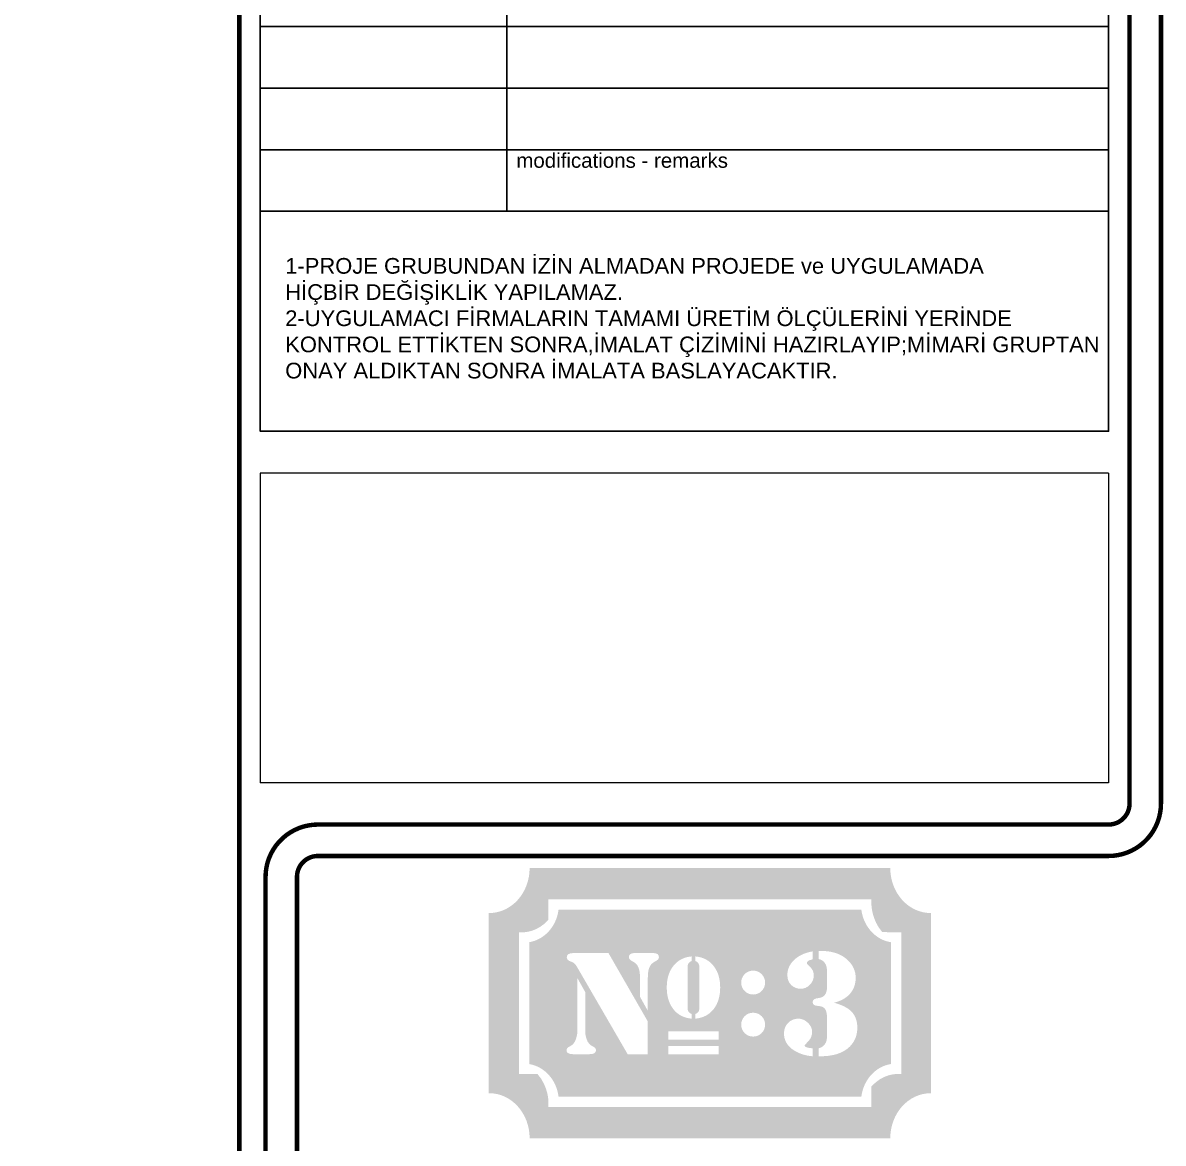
# Model space of a CAD drawing. Header units: millimetres. Extents: x 54215 to 67697, y 23496 to 56611.
# Drawn here: x 67151 to 67697, y 54834 to 55371 of the extents above; entities that cross this region are included whole.
import ezdxf

# ---------------------------------------------------------------- set-up
doc = ezdxf.new("R2010")
doc.units = ezdxf.units.MM
doc.layers.add('t_tarama', color=251, linetype='Continuous', lineweight=20)
doc.layers.add('t_yazı', color=154, linetype='Continuous', lineweight=25)
doc.styles.add('AT-ARIAL', font='arial.ttf')
doc.styles.get("Standard").update_dxf_attribs({"font": 'arial.ttf'})

msp = doc.modelspace()

# ---------------------------------------------------------------- hatches: boundary and pattern name
at = {"true_color": 0xe74a37}
h = msp.add_hatch(color=13, dxfattribs=at)
h.dxf.hatch_style = 1
edge = h.paths.add_edge_path()
edge.add_spline(control_points=[(67586.018, 54944.005), (67575.356, 54944.04), (67566.717, 54953.691), (67566.717, 54965.59), (67566.716, 54965.589), (67566.711, 54965.588), (67566.709, 54965.587), (67566.709, 54965.587), (67566.709, 54965.59), (67566.709, 54965.59), (67566.709, 54965.59), (67393.944, 54965.59), (67393.944, 54965.59), (67393.944, 54965.59), (67393.944, 54965.465), (67393.944, 54965.465), (67393.883, 54953.623), (67385.275, 54944.04), (67374.65, 54944.005), (67374.65, 54944.005), (67374.353, 54944.005), (67374.353, 54944.005), (67374.353, 54944.005), (67374.353, 54857.67), (67374.353, 54857.67), (67374.353, 54857.67), (67374.593, 54857.67), (67374.593, 54857.67), (67374.593, 54857.67), (67374.593, 54857.668), (67374.593, 54857.668), (67385.283, 54857.668), (67393.948, 54848), (67393.948, 54836.077), (67393.948, 54836.077), (67393.951, 54836.077), (67393.951, 54836.077), (67393.951, 54836.077), (67393.951, 54836.04), (67393.951, 54836.04), (67393.951, 54836.04), (67566.714, 54836.04), (67566.714, 54836.04), (67566.714, 54836.04), (67566.714, 54836.077), (67566.714, 54836.077), (67566.716, 54836.077), (67566.722, 54836.077), (67566.722, 54836.077), (67566.722, 54848), (67575.387, 54857.668), (67586.077, 54857.668), (67586.077, 54857.668), (67586.077, 54857.67), (67586.077, 54857.67), (67586.077, 54857.67), (67586.3, 54857.67), (67586.3, 54857.67), (67586.3, 54857.67), (67586.3, 54944.005), (67586.3, 54944.005), (67586.3, 54944.005), (67586.018, 54944.005), (67586.018, 54944.005)], knot_values=[0, 0, 0, 0, 1, 1, 1, 2, 2, 2, 3, 3, 3, 4, 4, 4, 5, 5, 5, 6, 6, 6, 7, 7, 7, 8, 8, 8, 9, 9, 9, 10, 10, 10, 11, 11, 11, 12, 12, 12, 13, 13, 13, 14, 14, 14, 15, 15, 15, 16, 16, 16, 17, 17, 17, 18, 18, 18, 19, 19, 19, 20, 20, 20, 21, 21, 21, 21], degree=3, periodic=0)
edge = h.paths.add_edge_path(flags=16)
edge.add_spline(control_points=[(67571.98, 54934.828), (67571.98, 54934.828), (67571.98, 54934.828), (67571.98, 54866.835), (67571.98, 54866.835), (67571.98, 54866.835), (67569.326, 54866.835), (67569.326, 54866.835), (67562.914, 54866.835), (67557.696, 54860.883), (67557.696, 54853.568), (67557.696, 54853.568), (67557.691, 54851.076), (67557.691, 54851.076), (67557.691, 54851.076), (67555.2, 54851.05), (67555.2, 54851.05), (67555.2, 54851.05), (67402.968, 54851.078), (67402.968, 54851.078), (67402.968, 54851.078), (67402.968, 54853.568), (67402.968, 54853.568), (67402.968, 54860.883), (67397.751, 54866.834), (67391.336, 54866.834), (67391.336, 54866.834), (67388.844, 54866.834), (67388.844, 54866.834), (67388.844, 54866.834), (67388.844, 54934.81), (67388.844, 54934.81), (67388.844, 54934.81), (67391.373, 54934.828), (67391.373, 54934.828), (67397.727, 54934.847), (67402.928, 54940.761), (67402.966, 54948.009), (67402.966, 54948.009), (67402.966, 54950.58), (67402.966, 54950.58), (67402.966, 54950.58), (67516.379, 54950.579), (67516.379, 54950.579), (67538.381, 54950.579), (67557.698, 54950.587), (67557.698, 54950.587), (67557.698, 54950.587), (67557.698, 54948.089), (67557.698, 54948.089), (67557.698, 54948.089), (67557.693, 54948.089), (67557.693, 54948.089), (67557.693, 54940.796), (67562.897, 54934.847), (67569.291, 54934.828), (67569.291, 54934.828), (67571.98, 54934.828)], knot_values=[0, 0, 0, 0, 1, 1, 1, 2, 2, 2, 3, 3, 3, 4, 4, 4, 5, 5, 5, 6, 6, 6, 7, 7, 7, 8, 8, 8, 9, 9, 9, 10, 10, 10, 11, 11, 11, 12, 12, 12, 13, 13, 13, 14, 14, 14, 15, 15, 15, 16, 16, 16, 17, 17, 17, 18, 18, 18, 19, 19, 19, 19], degree=3, periodic=0)
h = msp.add_hatch(color=13, dxfattribs=at)
h.dxf.hatch_style = 1
edge = h.paths.add_edge_path()
edge.add_spline(control_points=[(67567, 54900.831), (67567, 54915.428), (67567, 54930.024), (67567, 54930.024), (67559.678, 54931.159), (67553.873, 54937.557), (67552.866, 54945.597)], knot_values=[8, 8, 8, 8, 8.5, 8.5, 8.5, 9.5, 9.5, 9.5, 9.5], degree=3, periodic=0)
edge.add_spline(control_points=[(67552.866, 54945.597), (67552.866, 54945.597), (67407.792, 54945.597), (67407.792, 54945.597), (67406.788, 54937.634), (67401.073, 54931.279), (67393.87, 54930.058)], knot_values=[6, 6, 6, 6, 7, 7, 7, 8, 8, 8, 8], degree=3, periodic=0)
edge.add_spline(control_points=[(67393.87, 54930.058), (67393.87, 54930.058), (67393.829, 54871.612), (67393.829, 54871.612), (67401.073, 54870.41), (67406.799, 54864.05), (67407.796, 54856.059)], knot_values=[4, 4, 4, 4, 5, 5, 5, 6, 6, 6, 6], degree=3, periodic=0)
edge.add_spline(control_points=[(67407.796, 54856.059), (67407.796, 54856.059), (67552.71, 54856.033), (67552.71, 54856.033), (67552.71, 54856.033), (67552.71, 54856.033), (67552.71, 54856.033)], knot_values=[2.99999, 2.99999, 2.99999, 2.99999, 3.99999, 3.99999, 3.99999, 4, 4, 4, 4], degree=3, periodic=0)
edge.add_spline(control_points=[(67552.71, 54856.033), (67552.71, 54856.033), (67552.71, 54856.059), (67552.71, 54856.059), (67552.71, 54856.059), (67552.71, 54856.059), (67552.71, 54856.059)], knot_values=[1.99999, 1.99999, 1.99999, 1.99999, 2.99998, 2.99998, 2.99998, 2.99999, 2.99999, 2.99999, 2.99999], degree=3, periodic=0)
edge.add_spline(control_points=[(67552.71, 54856.059), (67552.71, 54856.059), (67552.869, 54856.059), (67552.869, 54856.059)], knot_values=[1.00001, 1.00001, 1.00001, 1.00001, 1.99999, 1.99999, 1.99999, 1.99999], degree=3, periodic=0)
edge.add_spline(control_points=[(67552.869, 54856.059), (67553.874, 54864.11), (67559.678, 54870.506), (67567, 54871.637)], knot_values=[0, 0, 0, 0, 1, 1, 1, 1], degree=3, periodic=0)
edge.add_spline(control_points=[(67567, 54871.637), (67567, 54871.637), (67567, 54886.234), (67567, 54900.831)], knot_values=[9.5, 9.5, 9.5, 9.5, 10, 10, 10, 10], degree=3, periodic=0)
edge = h.paths.add_edge_path(flags=16)
edge.add_spline(control_points=[(67496.941, 54914.706), (67498.036, 54915.84), (67499.395, 54916.401), (67501.019, 54916.401), (67502.642, 54916.401), (67504, 54915.84), (67505.096, 54914.706)], knot_values=[5, 5, 5, 5, 6, 6, 6, 7, 7, 7, 7], degree=3, periodic=0)
edge.add_spline(control_points=[(67505.096, 54914.706), (67506.192, 54913.579), (67506.739, 54912.237), (67506.739, 54910.679)], knot_values=[7, 7, 7, 7, 8, 8, 8, 8], degree=3, periodic=0)
edge.add_spline(control_points=[(67506.739, 54910.679), (67506.739, 54909.128), (67506.192, 54907.787), (67505.096, 54906.657)], knot_values=[0, 0, 0, 0, 1, 1, 1, 1], degree=3, periodic=0)
edge.add_spline(control_points=[(67505.096, 54906.657), (67504, 54905.528), (67502.642, 54904.963), (67501.019, 54904.963), (67499.395, 54904.963), (67498.036, 54905.528), (67496.941, 54906.657), (67495.847, 54907.787), (67495.297, 54909.128), (67495.297, 54910.679)], knot_values=[1, 1, 1, 1, 2, 2, 2, 3, 3, 3, 4, 4, 4, 4], degree=3, periodic=0)
edge.add_spline(control_points=[(67495.297, 54910.679), (67495.297, 54912.237), (67495.847, 54913.579), (67496.941, 54914.706)], knot_values=[4, 4, 4, 4, 5, 5, 5, 5], degree=3, periodic=0)
edge = h.paths.add_edge_path(flags=16)
edge.add_spline(control_points=[(67473.301, 54923.231), (67477.186, 54922.874), (67480.193, 54921.249), (67482.313, 54918.359)], knot_values=[5, 5, 5, 5, 6, 6, 6, 6], degree=3, periodic=0)
edge.add_spline(control_points=[(67482.313, 54918.359), (67484.261, 54915.7), (67485.233, 54912.349), (67485.233, 54908.309)], knot_values=[6, 6, 6, 6, 7, 7, 7, 7], degree=3, periodic=0)
edge.add_spline(control_points=[(67485.233, 54908.309), (67485.233, 54904.267), (67484.261, 54900.915), (67482.313, 54898.255)], knot_values=[7, 7, 7, 7, 8, 8, 8, 8], degree=3, periodic=0)
edge.add_spline(control_points=[(67482.313, 54898.255), (67480.193, 54895.365), (67477.186, 54893.743), (67473.301, 54893.383)], knot_values=[8, 8, 8, 8, 9, 9, 9, 9], degree=3, periodic=0)
edge.add_spline(control_points=[(67473.301, 54893.383), (67473.301, 54893.383), (67473.301, 54895.61), (67473.301, 54895.61)], knot_values=[0, 0, 0, 0, 1, 1, 1, 1], degree=3, periodic=0)
edge.add_spline(control_points=[(67473.301, 54895.61), (67474.605, 54896.07), (67475.257, 54896.988), (67475.257, 54898.371), (67475.257, 54898.371), (67475.257, 54918.242), (67475.257, 54918.242)], knot_values=[1, 1, 1, 1, 2, 2, 2, 3, 3, 3, 3], degree=3, periodic=0)
edge.add_spline(control_points=[(67475.257, 54918.242), (67475.257, 54919.626), (67474.605, 54920.547), (67473.301, 54921.007), (67473.301, 54921.007), (67473.301, 54923.231), (67473.301, 54923.231)], knot_values=[3, 3, 3, 3, 4, 4, 4, 5, 5, 5, 5], degree=3, periodic=0)
edge = h.paths.add_edge_path(flags=16)
edge.add_spline(control_points=[(67471.574, 54923.231), (67471.574, 54923.231), (67471.574, 54921.007), (67471.574, 54921.007)], knot_values=[0, 0, 0, 0, 1, 1, 1, 1], degree=3, periodic=0)
edge.add_spline(control_points=[(67471.574, 54921.007), (67470.269, 54920.547), (67469.618, 54919.626), (67469.618, 54918.242), (67469.618, 54918.242), (67469.618, 54898.371), (67469.618, 54898.371)], knot_values=[1, 1, 1, 1, 2, 2, 2, 3, 3, 3, 3], degree=3, periodic=0)
edge.add_spline(control_points=[(67469.618, 54898.371), (67469.618, 54896.988), (67470.269, 54896.07), (67471.574, 54895.61), (67471.574, 54895.61), (67471.574, 54893.383), (67471.574, 54893.383)], knot_values=[3, 3, 3, 3, 4, 4, 4, 5, 5, 5, 5], degree=3, periodic=0)
edge.add_spline(control_points=[(67471.574, 54893.383), (67467.683, 54893.743), (67464.68, 54895.365), (67462.557, 54898.255)], knot_values=[5, 5, 5, 5, 6, 6, 6, 6], degree=3, periodic=0)
edge.add_spline(control_points=[(67462.557, 54898.255), (67460.613, 54900.915), (67459.64, 54904.267), (67459.64, 54908.309)], knot_values=[6, 6, 6, 6, 7, 7, 7, 7], degree=3, periodic=0)
edge.add_spline(control_points=[(67459.64, 54908.309), (67459.64, 54912.349), (67460.613, 54915.7), (67462.557, 54918.359)], knot_values=[7, 7, 7, 7, 8, 8, 8, 8], degree=3, periodic=0)
edge.add_spline(control_points=[(67462.557, 54918.359), (67464.68, 54921.249), (67467.683, 54922.874), (67471.574, 54923.231)], knot_values=[8, 8, 8, 8, 9, 9, 9, 9], degree=3, periodic=0)
edge = h.paths.add_edge_path(flags=16)
edge.add_spline(control_points=[(67517.416, 54914.205), (67517.416, 54917.317), (67518.692, 54919.929), (67521.241, 54922.047)], knot_values=[8, 8, 8, 8, 9, 9, 9, 9], degree=3, periodic=0)
edge.add_spline(control_points=[(67521.241, 54922.047), (67523.489, 54923.906), (67526.23, 54925.096), (67529.472, 54925.611)], knot_values=[9, 9, 9, 9, 10, 10, 10, 10], degree=3, periodic=0)
edge.add_spline(control_points=[(67529.472, 54925.611), (67529.472, 54925.611), (67529.472, 54921.789), (67529.472, 54921.789)], knot_values=[0, 0, 0, 0, 1, 1, 1, 1], degree=3, periodic=0)
edge.add_spline(control_points=[(67529.472, 54921.789), (67527.657, 54921.44), (67526.751, 54920.815), (67526.751, 54919.908)], knot_values=[1, 1, 1, 1, 2, 2, 2, 2], degree=3, periodic=0)
edge.add_spline(control_points=[(67526.751, 54919.908), (67526.751, 54919.694), (67527.289, 54919.089), (67528.371, 54918.094)], knot_values=[2, 2, 2, 2, 3, 3, 3, 3], degree=3, periodic=0)
edge.add_spline(control_points=[(67528.371, 54918.094), (67529.495, 54917.1), (67530.058, 54915.76), (67530.058, 54914.073)], knot_values=[3, 3, 3, 3, 4, 4, 4, 4], degree=3, periodic=0)
edge.add_spline(control_points=[(67530.058, 54914.073), (67530.058, 54912.387), (67529.428, 54910.899), (67528.176, 54909.6)], knot_values=[4, 4, 4, 4, 5, 5, 5, 5], degree=3, periodic=0)
edge.add_spline(control_points=[(67528.176, 54909.6), (67526.97, 54908.348), (67525.52, 54907.72), (67523.831, 54907.72)], knot_values=[5, 5, 5, 5, 6, 6, 6, 6], degree=3, periodic=0)
edge.add_spline(control_points=[(67523.831, 54907.72), (67521.973, 54907.72), (67520.44, 54908.329), (67519.233, 54909.535)], knot_values=[6, 6, 6, 6, 7, 7, 7, 7], degree=3, periodic=0)
edge.add_spline(control_points=[(67519.233, 54909.535), (67518.022, 54910.789), (67517.416, 54912.346), (67517.416, 54914.205)], knot_values=[7, 7, 7, 7, 8, 8, 8, 8], degree=3, periodic=0)
edge = h.paths.add_edge_path(flags=16)
edge.add_spline(control_points=[(67496.941, 54894.546), (67498.036, 54895.678), (67499.395, 54896.24), (67501.019, 54896.24), (67502.642, 54896.24), (67504, 54895.678), (67505.096, 54894.546)], knot_values=[5, 5, 5, 5, 6, 6, 6, 7, 7, 7, 7], degree=3, periodic=0)
edge.add_spline(control_points=[(67505.096, 54894.546), (67506.192, 54893.417), (67506.739, 54892.076), (67506.739, 54890.522)], knot_values=[7, 7, 7, 7, 8, 8, 8, 8], degree=3, periodic=0)
edge.add_spline(control_points=[(67506.739, 54890.522), (67506.739, 54888.969), (67506.192, 54887.628), (67505.096, 54886.498)], knot_values=[0, 0, 0, 0, 1, 1, 1, 1], degree=3, periodic=0)
edge.add_spline(control_points=[(67505.096, 54886.498), (67504, 54885.371), (67502.642, 54884.805), (67501.019, 54884.805), (67499.395, 54884.805), (67498.036, 54885.371), (67496.941, 54886.498)], knot_values=[1, 1, 1, 1, 2, 2, 2, 3, 3, 3, 3], degree=3, periodic=0)
edge.add_spline(control_points=[(67496.941, 54886.498), (67495.847, 54887.628), (67495.297, 54888.969), (67495.297, 54890.522)], knot_values=[3, 3, 3, 3, 4, 4, 4, 4], degree=3, periodic=0)
edge.add_spline(control_points=[(67495.297, 54890.522), (67495.297, 54892.076), (67495.847, 54893.417), (67496.941, 54894.546)], knot_values=[4, 4, 4, 4, 5, 5, 5, 5], degree=3, periodic=0)
edge = h.paths.add_edge_path(flags=16)
edge.add_spline(control_points=[(67532.392, 54925.808), (67538.223, 54926.067), (67542.803, 54924.686), (67546.131, 54921.66)], knot_values=[16, 16, 16, 16, 17, 17, 17, 17], degree=3, periodic=0)
edge.add_spline(control_points=[(67546.131, 54921.66), (67548.812, 54919.195), (67550.15, 54916.299), (67550.15, 54912.971)], knot_values=[17, 17, 17, 17, 18, 18, 18, 18], degree=3, periodic=0)
edge.add_spline(control_points=[(67550.15, 54912.971), (67550.15, 54909.905), (67549.205, 54907.312), (67547.3, 54905.193)], knot_values=[18, 18, 18, 18, 19, 19, 19, 19], degree=3, periodic=0)
edge.add_spline(control_points=[(67547.3, 54905.193), (67545.524, 54903.248), (67543.087, 54901.886), (67539.975, 54901.109)], knot_values=[19, 19, 19, 19, 20, 20, 20, 20], degree=3, periodic=0)
edge.add_spline(control_points=[(67539.975, 54901.109), (67539.975, 54901.109), (67539.975, 54900.981), (67539.975, 54900.981)], knot_values=[0.00001, 0.00001, 0.00001, 0.00001, 1, 1, 1, 1], degree=3, periodic=0)
edge.add_spline(control_points=[(67539.975, 54900.981), (67543.688, 54899.943), (67546.391, 54898.561), (67548.076, 54896.832)], knot_values=[1, 1, 1, 1, 2, 2, 2, 2], degree=3, periodic=0)
edge.add_spline(control_points=[(67548.076, 54896.832), (67549.977, 54894.93), (67550.93, 54892.358), (67550.93, 54889.117)], knot_values=[2, 2, 2, 2, 3, 3, 3, 3], degree=3, periodic=0)
edge.add_spline(control_points=[(67550.93, 54889.117), (67550.93, 54885.403), (67549.698, 54882.332), (67547.234, 54879.914)], knot_values=[3, 3, 3, 3, 4, 4, 4, 4], degree=3, periodic=0)
edge.add_spline(control_points=[(67547.234, 54879.914), (67543.993, 54876.757), (67539.043, 54875.246), (67532.392, 54875.378), (67532.392, 54875.378), (67532.392, 54879.201), (67532.392, 54879.201)], knot_values=[4, 4, 4, 4, 5, 5, 5, 6, 6, 6, 6], degree=3, periodic=0)
edge.add_spline(control_points=[(67532.392, 54879.201), (67535.07, 54879.85), (67536.409, 54881.797), (67536.409, 54885.032), (67536.409, 54885.032), (67536.409, 54893.722), (67536.409, 54893.722)], knot_values=[6, 6, 6, 6, 7, 7, 7, 8, 8, 8, 8], degree=3, periodic=0)
edge.add_spline(control_points=[(67536.409, 54893.722), (67536.409, 54895.49), (67536.17, 54896.808), (67535.695, 54897.673)], knot_values=[8, 8, 8, 8, 9, 9, 9, 9], degree=3, periodic=0)
edge.add_spline(control_points=[(67535.695, 54897.673), (67535.091, 54898.798), (67533.903, 54899.402), (67532.134, 54899.492)], knot_values=[9, 9, 9, 9, 10, 10, 10, 10], degree=3, periodic=0)
edge.add_spline(control_points=[(67532.134, 54899.492), (67530.402, 54899.577), (67529.537, 54900.18), (67529.537, 54901.303)], knot_values=[10, 10, 10, 10, 11, 11, 11, 11], degree=3, periodic=0)
edge.add_spline(control_points=[(67529.537, 54901.303), (67529.537, 54902.427), (67530.424, 54903.078), (67532.196, 54903.248)], knot_values=[11, 11, 11, 11, 12, 12, 12, 12], degree=3, periodic=0)
edge.add_spline(control_points=[(67532.196, 54903.248), (67535.005, 54903.51), (67536.409, 54905.258), (67536.409, 54908.499), (67536.409, 54908.499), (67536.409, 54916.021), (67536.409, 54916.021)], knot_values=[12, 12, 12, 12, 13, 13, 13, 14, 14, 14, 14], degree=3, periodic=0)
edge.add_spline(control_points=[(67536.409, 54916.021), (67536.409, 54919.39), (67535.07, 54921.379), (67532.392, 54921.98), (67532.392, 54921.98), (67532.392, 54925.808), (67532.392, 54925.808)], knot_values=[14, 14, 14, 14, 15, 15, 15, 16, 16, 16, 16], degree=3, periodic=0)
edge = h.paths.add_edge_path(flags=16)
edge.add_spline(control_points=[(67455.886, 54922.889), (67455.886, 54922.198), (67455.431, 54921.595), (67454.524, 54921.075)], knot_values=[7, 7, 7, 7, 8, 8, 8, 8], degree=3, periodic=0)
edge.add_spline(control_points=[(67454.524, 54921.075), (67453.27, 54920.425), (67452.407, 54919.758), (67451.93, 54919.067)], knot_values=[8, 8, 8, 8, 9, 9, 9, 9], degree=3, periodic=0)
edge.add_spline(control_points=[(67451.93, 54919.067), (67451.022, 54917.77), (67450.567, 54915.784), (67450.567, 54913.1), (67450.567, 54913.1), (67450.567, 54910.885), (67450.567, 54908.116)], knot_values=[9, 9, 9, 9, 10, 10, 10, 10.3750225, 10.3750225, 10.3750225, 10.3750225], degree=3, periodic=0)
edge.add_spline(control_points=[(67450.567, 54908.116), (67450.567, 54905.347), (67450.567, 54902.024), (67450.567, 54899.809)], knot_values=[10.3750225, 10.3750225, 10.3750225, 10.3750225, 10.750015, 10.750015, 10.750015, 10.750015], degree=3, periodic=0)
edge.add_spline(control_points=[(67450.567, 54899.809), (67450.567, 54899.255), (67450.567, 54898.771), (67450.567, 54898.382)], knot_values=[10.750015, 10.750015, 10.750015, 10.750015, 10.8437631, 10.8437631, 10.8437631, 10.8437631], degree=3, periodic=0)
edge.add_spline(control_points=[(67450.567, 54898.382), (67450.567, 54897.992), (67450.567, 54897.698), (67450.567, 54897.525)], knot_values=[10.8437631, 10.8437631, 10.8437631, 10.8437631, 10.9375113, 10.9375113, 10.9375113, 10.9375113], degree=3, periodic=0)
edge.add_spline(control_points=[(67450.567, 54897.525), (67450.567, 54897.482), (67450.567, 54897.446), (67450.567, 54897.418)], knot_values=[10.9375113, 10.9375113, 10.9375113, 10.9375113, 10.9609483, 10.9609483, 10.9609483, 10.9609483], degree=3, periodic=0)
edge.add_spline(control_points=[(67450.567, 54897.418), (67450.567, 54897.391), (67450.567, 54897.371), (67450.567, 54897.36)], knot_values=[10.9609483, 10.9609483, 10.9609483, 10.9609483, 10.9843853, 10.9843853, 10.9843853, 10.9843853], degree=3, periodic=0)
edge.add_spline(control_points=[(67450.567, 54897.36), (67450.567, 54897.357), (67450.567, 54897.354), (67450.567, 54897.353)], knot_values=[10.9843853, 10.9843853, 10.9843853, 10.9843853, 10.9902446, 10.9902446, 10.9902446, 10.9902446], degree=3, periodic=0)
edge.add_spline(control_points=[(67450.567, 54897.353), (67450.567, 54897.351), (67450.567, 54897.35), (67450.567, 54897.349)], knot_values=[10.9902446, 10.9902446, 10.9902446, 10.9902446, 10.9961038, 10.9961038, 10.9961038, 10.9961038], degree=3, periodic=0)
edge.add_spline(control_points=[(67450.567, 54897.349), (67450.567, 54897.349), (67450.567, 54897.349), (67450.567, 54897.349)], knot_values=[10.9961038, 10.9961038, 10.9961038, 10.9961038, 10.9975686, 10.9975686, 10.9975686, 10.9975686], degree=3, periodic=0)
edge.add_spline(control_points=[(67450.567, 54897.349), (67450.567, 54897.348), (67450.567, 54897.348), (67450.567, 54897.348)], knot_values=[10.9975686, 10.9975686, 10.9975686, 10.9975686, 10.9990335, 10.9990335, 10.9990335, 10.9990335], degree=3, periodic=0)
edge.add_spline(control_points=[(67450.567, 54897.348), (67450.567, 54897.348), (67450.567, 54897.348), (67450.567, 54897.348)], knot_values=[10.9990335, 10.9990335, 10.9990335, 10.9990335, 10.9993997, 10.9993997, 10.9993997, 10.9993997], degree=3, periodic=0)
edge.add_spline(control_points=[(67450.567, 54897.348), (67450.567, 54897.348), (67450.567, 54897.348), (67450.567, 54897.348)], knot_values=[10.9993997, 10.9993997, 10.9993997, 10.9993997, 10.9997659, 10.9997659, 10.9997659, 10.9997659], degree=3, periodic=0)
edge.add_spline(control_points=[(67450.567, 54897.348), (67450.567, 54897.348), (67450.567, 54897.348), (67450.567, 54897.348), (67450.567, 54897.348), (67450.567, 54897.348), (67450.567, 54897.348)], knot_values=[10.9997659, 10.9997659, 10.9997659, 10.9997659, 11, 11, 11, 11.0048927, 11.0048927, 11.0048927, 11.0048927], degree=3, periodic=0)
edge.add_spline(control_points=[(67450.4, 54897.422), (67450.36, 54897.494), (67450.292, 54897.616), (67450.203, 54897.778)], knot_values=[12.0624887, 12.0624887, 12.0624887, 12.0624887, 12.1562369, 12.1562369, 12.1562369, 12.1562369], degree=3, periodic=0)
edge.add_spline(control_points=[(67450.203, 54897.778), (67450.113, 54897.94), (67450.001, 54898.141), (67449.873, 54898.372)], knot_values=[12.1562369, 12.1562369, 12.1562369, 12.1562369, 12.249985, 12.249985, 12.249985, 12.249985], degree=3, periodic=0)
edge.add_spline(control_points=[(67449.873, 54898.372), (67449.363, 54899.293), (67448.597, 54900.674), (67447.958, 54901.826)], knot_values=[12.249985, 12.249985, 12.249985, 12.249985, 12.6249775, 12.6249775, 12.6249775, 12.6249775], degree=3, periodic=0)
edge.add_spline(control_points=[(67447.958, 54901.826), (67447.32, 54902.977), (67446.809, 54903.898), (67446.809, 54903.898), (67446.809, 54903.898), (67446.809, 54913.1), (67446.809, 54913.1)], knot_values=[12.6249775, 12.6249775, 12.6249775, 12.6249775, 13, 13, 13, 14, 14, 14, 14], degree=3, periodic=0)
edge.add_spline(control_points=[(67446.809, 54913.1), (67446.809, 54915.784), (67446.355, 54917.77), (67445.448, 54919.067)], knot_values=[1, 1, 1, 1, 2, 2, 2, 2], degree=3, periodic=0)
edge.add_spline(control_points=[(67445.448, 54919.067), (67444.973, 54919.758), (67444.11, 54920.425), (67442.857, 54921.075)], knot_values=[2, 2, 2, 2, 3, 3, 3, 3], degree=3, periodic=0)
edge.add_spline(control_points=[(67442.857, 54921.075), (67441.947, 54921.595), (67441.494, 54922.198), (67441.494, 54922.889)], knot_values=[3, 3, 3, 3, 4, 4, 4, 4], degree=3, periodic=0)
edge.add_spline(control_points=[(67441.494, 54922.889), (67441.494, 54924.186), (67442.425, 54924.836), (67444.281, 54924.836), (67444.281, 54924.836), (67453.098, 54924.836), (67453.098, 54924.836)], knot_values=[4, 4, 4, 4, 5, 5, 5, 6, 6, 6, 6], degree=3, periodic=0)
edge.add_spline(control_points=[(67453.098, 54924.836), (67454.956, 54924.836), (67455.886, 54924.186), (67455.886, 54922.889)], knot_values=[6, 6, 6, 6, 7, 7, 7, 7], degree=3, periodic=0)
h.paths.add_polyline_path([(67484.431, 54887.322), (67484.431, 54883.38), (67460.44, 54883.38), (67460.44, 54887.322)], flags=16)
edge = h.paths.add_edge_path(flags=16)
edge.add_spline(control_points=[(67517.74, 54891.324), (67519.038, 54892.705), (67520.699, 54893.396), (67522.732, 54893.396)], knot_values=[4, 4, 4, 4, 5, 5, 5, 5], degree=3, periodic=0)
edge.add_spline(control_points=[(67522.732, 54893.396), (67524.373, 54893.396), (67525.862, 54892.747), (67527.205, 54891.454)], knot_values=[5, 5, 5, 5, 6, 6, 6, 6], degree=3, periodic=0)
edge.add_spline(control_points=[(67527.205, 54891.454), (67528.59, 54890.197), (67529.276, 54888.75), (67529.276, 54887.11)], knot_values=[6, 6, 6, 6, 7, 7, 7, 7], degree=3, periodic=0)
edge.add_spline(control_points=[(67529.276, 54887.11), (67529.276, 54885.339), (67528.673, 54883.825), (67527.464, 54882.569)], knot_values=[7, 7, 7, 7, 8, 8, 8, 8], degree=3, periodic=0)
edge.add_spline(control_points=[(67527.464, 54882.569), (67526.251, 54881.316), (67525.649, 54880.646), (67525.649, 54880.561)], knot_values=[8, 8, 8, 8, 9, 9, 9, 9], degree=3, periodic=0)
edge.add_spline(control_points=[(67525.649, 54880.561), (67525.649, 54879.828), (67526.923, 54879.372), (67529.472, 54879.201)], knot_values=[9, 9, 9, 9, 10, 10, 10, 10], degree=3, periodic=0)
edge.add_spline(control_points=[(67529.472, 54879.201), (67529.472, 54879.201), (67529.472, 54875.378), (67529.472, 54875.378)], knot_values=[0, 0, 0, 0, 1, 1, 1, 1], degree=3, periodic=0)
edge.add_spline(control_points=[(67529.472, 54875.378), (67525.932, 54875.681), (67522.881, 54876.67), (67520.334, 54878.357)], knot_values=[1, 1, 1, 1, 2, 2, 2, 2], degree=3, periodic=0)
edge.add_spline(control_points=[(67520.334, 54878.357), (67517.307, 54880.39), (67515.795, 54883.045), (67515.795, 54886.332)], knot_values=[2, 2, 2, 2, 3, 3, 3, 3], degree=3, periodic=0)
edge.add_spline(control_points=[(67515.795, 54886.332), (67515.795, 54888.322), (67516.446, 54889.981), (67517.74, 54891.324)], knot_values=[3, 3, 3, 3, 4, 4, 4, 4], degree=3, periodic=0)
h.paths.add_polyline_path([(67484.431, 54880.292), (67484.431, 54876.348), (67460.44, 54876.348), (67460.44, 54880.292)], flags=16)
edge = h.paths.add_edge_path(flags=16)
edge.add_spline(control_points=[(67441.137, 54908.434), (67445.852, 54900.234), (67450.567, 54892.033), (67450.567, 54892.033), (67450.567, 54892.033), (67450.567, 54888.112), (67450.567, 54884.191)], knot_values=[0.5, 0.5, 0.5, 0.5, 1, 1, 1, 1.5, 1.5, 1.5, 1.5], degree=3, periodic=0)
edge.add_spline(control_points=[(67450.567, 54884.191), (67450.567, 54880.27), (67450.567, 54876.348), (67450.567, 54876.348), (67450.567, 54876.348), (67448.154, 54876.348), (67445.74, 54876.348)], knot_values=[1.5, 1.5, 1.5, 1.5, 2, 2, 2, 2.5, 2.5, 2.5, 2.5], degree=3, periodic=0)
edge.add_spline(control_points=[(67445.74, 54876.348), (67443.327, 54876.348), (67440.914, 54876.348), (67440.914, 54876.348), (67440.914, 54876.348), (67417.186, 54917.249), (67417.186, 54917.249)], knot_values=[2.5, 2.5, 2.5, 2.5, 3, 3, 3, 4, 4, 4, 4], degree=3, periodic=0)
edge.add_spline(control_points=[(67417.186, 54917.249), (67416.496, 54918.461), (67416.04, 54919.176), (67415.826, 54919.39)], knot_values=[4, 4, 4, 4, 5, 5, 5, 5], degree=3, periodic=0)
edge.add_spline(control_points=[(67415.826, 54919.39), (67415.35, 54919.994), (67414.635, 54920.447), (67413.685, 54920.75)], knot_values=[5, 5, 5, 5, 6, 6, 6, 6], degree=3, periodic=0)
edge.add_spline(control_points=[(67413.685, 54920.75), (67412.389, 54921.182), (67411.738, 54921.874), (67411.738, 54922.827)], knot_values=[6, 6, 6, 6, 7, 7, 7, 7], degree=3, periodic=0)
edge.add_spline(control_points=[(67411.738, 54922.827), (67411.738, 54924.164), (67412.845, 54924.836), (67415.049, 54924.836), (67415.049, 54924.836), (67419.213, 54924.836), (67423.378, 54924.836)], knot_values=[7, 7, 7, 7, 8, 8, 8, 8.5, 8.5, 8.5, 8.5], degree=3, periodic=0)
edge.add_spline(control_points=[(67423.378, 54924.836), (67427.542, 54924.836), (67431.707, 54924.836), (67431.707, 54924.836), (67431.707, 54924.836), (67436.422, 54916.635), (67441.137, 54908.434)], knot_values=[8.5, 8.5, 8.5, 8.5, 9, 9, 9, 9.5, 9.5, 9.5, 9.5], degree=3, periodic=0)
edge = h.paths.add_edge_path(flags=16)
edge.add_spline(control_points=[(67418.741, 54909.408), (67419.648, 54907.788), (67420.555, 54906.168), (67420.555, 54906.168), (67420.555, 54906.168), (67420.555, 54886.59), (67420.555, 54886.59)], knot_values=[2.5, 2.5, 2.5, 2.5, 3, 3, 3, 4, 4, 4, 4], degree=3, periodic=0)
edge.add_spline(control_points=[(67420.555, 54886.59), (67420.86, 54884.254), (67421.465, 54882.548), (67422.371, 54881.47)], knot_values=[4, 4, 4, 4, 5, 5, 5, 5], degree=3, periodic=0)
edge.add_spline(control_points=[(67422.371, 54881.47), (67422.761, 54880.953), (67423.517, 54880.412), (67424.639, 54879.85)], knot_values=[5, 5, 5, 5, 6, 6, 6, 6], degree=3, periodic=0)
edge.add_spline(control_points=[(67424.639, 54879.85), (67425.377, 54879.462), (67425.741, 54878.917), (67425.741, 54878.231)], knot_values=[6, 6, 6, 6, 7, 7, 7, 7], degree=3, periodic=0)
edge.add_spline(control_points=[(67425.741, 54878.231), (67425.741, 54876.977), (67424.62, 54876.348), (67422.371, 54876.348), (67422.371, 54876.348), (67414.981, 54876.348), (67414.981, 54876.348)], knot_values=[7, 7, 7, 7, 8, 8, 8, 9, 9, 9, 9], degree=3, periodic=0)
edge.add_spline(control_points=[(67414.981, 54876.348), (67412.734, 54876.348), (67411.612, 54876.977), (67411.612, 54878.231)], knot_values=[9, 9, 9, 9, 10, 10, 10, 10], degree=3, periodic=0)
edge.add_spline(control_points=[(67411.612, 54878.231), (67411.612, 54878.917), (67411.98, 54879.462), (67412.713, 54879.85)], knot_values=[10, 10, 10, 10, 11, 11, 11, 11], degree=3, periodic=0)
edge.add_spline(control_points=[(67412.713, 54879.85), (67413.837, 54880.412), (67414.591, 54880.953), (67414.981, 54881.47)], knot_values=[11, 11, 11, 11, 12, 12, 12, 12], degree=3, periodic=0)
edge.add_spline(control_points=[(67414.981, 54881.47), (67415.891, 54882.548), (67416.496, 54884.254), (67416.797, 54886.59)], knot_values=[12, 12, 12, 12, 13, 13, 13, 13], degree=3, periodic=0)
edge.add_spline(control_points=[(67416.797, 54886.59), (67416.797, 54886.59), (67416.797, 54893.105), (67416.797, 54899.619)], knot_values=[0, 0, 0, 0, 0.5, 0.5, 0.5, 0.5], degree=3, periodic=0)
edge.add_spline(control_points=[(67416.797, 54899.619), (67416.797, 54906.134), (67416.797, 54912.649), (67416.797, 54912.649)], knot_values=[0.5, 0.5, 0.5, 0.5, 1, 1, 1, 1], degree=3, periodic=0)
edge.add_spline(control_points=[(67416.797, 54912.649), (67416.797, 54912.649), (67416.927, 54912.649), (67416.927, 54912.649)], knot_values=[1.00001, 1.00001, 1.00001, 1.00001, 1.99999, 1.99999, 1.99999, 1.99999], degree=3, periodic=0)
edge.add_spline(control_points=[(67416.927, 54912.649), (67416.927, 54912.649), (67416.927, 54912.649), (67416.927, 54912.649), (67416.927, 54912.649), (67417.834, 54911.029), (67418.741, 54909.408)], knot_values=[1.99999, 1.99999, 1.99999, 1.99999, 2.25, 2.25, 2.25, 2.5, 2.5, 2.5, 2.5], degree=3, periodic=0)

# ---------------------------------------------------------------- linework, layer by layer
at = {"color": 250}
for p, q in [((67382.99, 56109.304), (67382.99, 55280.258)), ((67264.917, 55368.759), (67671.318, 55368.759)), ((67264.917, 55339.259), (67671.318, 55339.259)), ((67264.917, 55309.758), (67671.318, 55309.758))]:
    msp.add_line(p, q, dxfattribs=at)
at = {"color": 252, "const_width": 2.135}
for points in [[(67696.405, 54335.49), (63890.865, 54335.49), (63890.865, 56135.49), (67696.405, 56135.49), (67696.405, 54996.442, -0.4142136), (67671.318, 54971.355), (67292.512, 54971.355, 0.4142136), (67282.477, 54961.321), (67282.477, 54717.483, 0.4142136), (67292.512, 54707.448), (67671.318, 54707.448, -0.4142136), (67696.405, 54682.362), (67696.405, 54335.49)], [(67681.353, 54996.442, -0.4142136), (67671.318, 54986.407), (67292.512, 54986.407, 0.4142136), (67267.426, 54961.321), (67267.426, 54717.483, 0.4142136), (67292.512, 54692.397), (67671.318, 54692.397, -0.4142136), (67681.353, 54682.362), (67681.353, 54350.542), (63905.917, 54350.542), (63905.917, 56120.438), (67681.353, 56120.438), (67681.353, 54996.442)]]:
    msp.add_lwpolyline(points, format="xyb", dxfattribs=at)
msp.add_lwpolyline([(67254.882, 54350.542), (67254.882, 56120.438)], dxfattribs=at)
at = {"color": 250}
msp.add_lwpolyline([(67671.318, 55280.258), (67264.917, 55280.258), (67264.917, 56109.304), (67671.318, 56109.304)], close=True, dxfattribs=at)
msp.add_lwpolyline([(67264.917, 55280.258), (67264.917, 55174.895), (67671.318, 55174.895), (67671.318, 55280.258)], dxfattribs=at)
at = {"layer": 't_tarama', "color": 254}
for p, q in [((67671.318, 55154.826), (67264.917, 55154.826)), ((67671.318, 55154.826), (67671.318, 55006.476)), ((67671.318, 55006.476), (67264.917, 55006.476))]:
    msp.add_line(p, q, dxfattribs=at)
msp.add_lwpolyline([(67264.917, 55154.826), (67264.917, 55006.476)], dxfattribs=at)

# ---------------------------------------------------------------- texts
at = {"color": 250, "insert": (67276.845, 55228.977), "char_height": 7.52595, "width": 517.45576, "attachment_point": 4}
msp.add_mtext('1-PROJE GRUBUNDAN İZİN ALMADAN PROJEDE ve UYGULAMADA\\PHİÇBİR DEĞİŞİKLİK YAPILAMAZ.\\P2-UYGULAMACI FİRMALARIN TAMAMI ÜRETİM ÖLÇÜLERİNİ YERİNDE \\PKONTROL ETTİKTEN SONRA,İMALAT ÇİZİMİNİ HAZIRLAYIP;MİMARİ GRUPTAN\\PONAY ALDIKTAN SONRA İMALATA BASLAYACAKTIR.', dxfattribs=at)
at = {"layer": 't_yazı', "color": 252, "insert": (67387.553, 55308.147), "char_height": 7.02422, "width": 149.98671, "attachment_point": 1, "style": 'AT-ARIAL'}
msp.add_mtext('modifications - remarks', dxfattribs=at)

doc.saveas('drawing.dxf')
